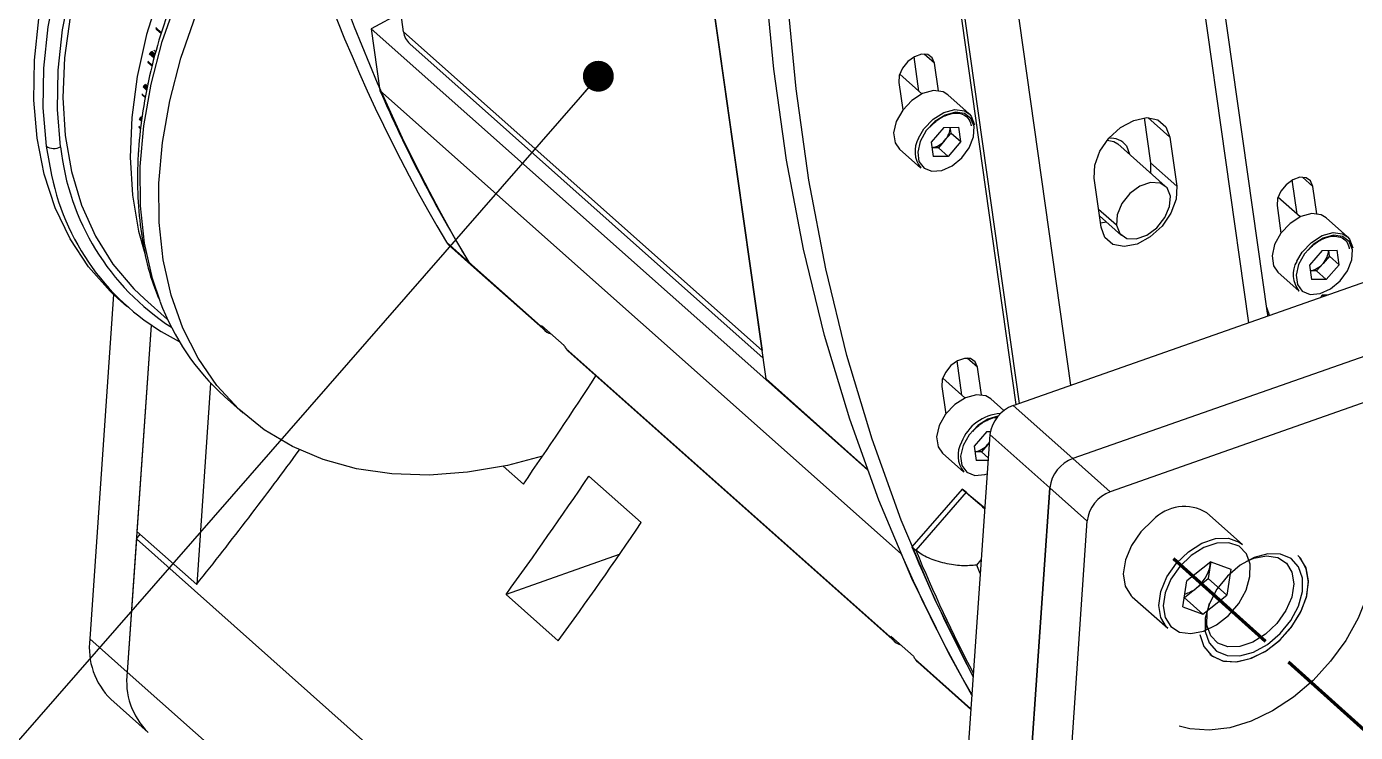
# Model space of a CAD drawing. Header units: millimetres. Extents: x -253 to 12701, y 1223 to 2077.
# Drawn here: x 3711.5 to 3840.4, y 1621.6 to 1690.2 of the extents above; entities that cross this region are included whole.
import ezdxf

# ---------------------------------------------------------------- set-up
doc = ezdxf.new("R2010")
doc.units = ezdxf.units.MM
doc.linetypes.add('ACAD_ISO02W100', pattern=[15, 12, -3])
doc.layers.add('0.3mm', color=240, linetype='Continuous', lineweight=30)
doc.layers.add('Net Duc', color=7, linetype='ACAD_ISO02W100', lineweight=70)
doc.styles.get("Standard").update_dxf_attribs({"font": 'arial.ttf'})
doc.dimstyles.new('TL1 2 to', dxfattribs={"dimtxt": 4, "dimasz": 3, "dimexe": 1, "dimexo": 0, "dimgap": 1.5, "dimtad": 1, "dimdec": 0, "dimlfac": 0.5, "dimzin": 0, "dimdsep": 46, "dimtxsty": 'Standard', "dimcen": 0.01, "dimclrd": 256, "dimclre": 3, "dimclrt": 3, "dimadec": 0, "dimazin": 0, "dimtfac": 1, "dimtdec": 0, "dimtofl": 0, "dimtmove": 1, "dimatfit": 1, "dimfxl": 1, "dimtolj": 1, "dimtzin": 0, "dimlwd": -1, "dimlwe": -1, "dimarcsym": 0})

msp = doc.modelspace()

# ---------------------------------------------------------------- linework, layer by layer
at = {"color": 7, "linetype": 'Continuous', "lineweight": 25}
for p, q in [((3748.04, 1689.65), (3743.2, 1723.93)), ((3831.86, 1662.32), (3824.6, 1713.71)), ((3783.2, 1655.94), (3776.82, 1701.08)), ((3777.97, 1692.99), (3782.81, 1658.7)), ((3801.76, 1693.72), (3807.44, 1653.46)), ((3747.77, 1691.5), (3744.89, 1689.95)), ((3724.56, 1689.56), (3724, 1690.05)), ((3724.54, 1689.49), (3724, 1689.97)), ((3724.53, 1689.46), (3724.02, 1689.91)), ((3724.53, 1689.46), (3724.06, 1689.87)), ((3793.03, 1647.1), (3744.89, 1689.95)), ((3744.89, 1689.95), (3745.74, 1683.96)), ((3782.81, 1658.7), (3748.04, 1689.65)), ((3723.91, 1687.38), (3723.52, 1687.73)), ((3723.93, 1687.48), (3723.6, 1687.77)), ((3723.98, 1687.69), (3723.81, 1687.84)), ((3724.04, 1687.93), (3724.02, 1687.94)), ((3748.63, 1688.47), (3782.91, 1657.96)), ((3723.67, 1686.39), (3723.21, 1686.81)), ((3723.66, 1686.33), (3723.21, 1686.73)), ((3723.65, 1686.3), (3723.23, 1686.67)), ((3723.84, 1687.09), (3723.36, 1687.51)), ((3723.86, 1687.19), (3723.4, 1687.6)), ((3723.88, 1687.28), (3723.45, 1687.67)), ((3798.03, 1683.88), (3797.56, 1687.21)), ((3799.93, 1683.93), (3799.55, 1686.59)), ((3798.32, 1683.62), (3796.17, 1685.53)), ((3723.1, 1683.99), (3722.75, 1684.3)), ((3723.12, 1684.08), (3722.78, 1684.39)), ((3723.15, 1684.18), (3722.83, 1684.46)), ((3723.17, 1684.28), (3722.9, 1684.52)), ((3723.19, 1684.38), (3722.98, 1684.57)), ((3723.25, 1684.6), (3723.19, 1684.66)), ((3796.3, 1638.96), (3745.74, 1683.96)), ((3796.09, 1684.72), (3796.46, 1682.06)), ((3722.99, 1683.31), (3722.65, 1683.61)), ((3722.98, 1683.24), (3722.66, 1683.53)), ((3722.98, 1683.22), (3722.69, 1683.48)), ((3802.9, 1681.69), (3800.83, 1683.53)), ((3722.65, 1681.14), (3722.45, 1681.31)), ((3722.67, 1681.24), (3722.52, 1681.38)), ((3722.69, 1681.35), (3722.6, 1681.43)), ((3819.89, 1681.29), (3820.51, 1676.91)), ((3722.52, 1680.31), (3722.34, 1680.48)), ((3722.52, 1680.26), (3722.35, 1680.4)), ((3722.62, 1680.94), (3722.39, 1681.15)), ((3722.51, 1680.24), (3722.39, 1680.36)), ((3722.64, 1681.04), (3722.41, 1681.24)), ((3800.46, 1680.37), (3799.22, 1678.94)), ((3800.46, 1680.37), (3801.91, 1680.39)), ((3801.16, 1679.82), (3801.08, 1680.38)), ((3802.11, 1678.98), (3801.91, 1680.39)), ((3799.22, 1678.94), (3799.42, 1677.53)), ((3800.54, 1679.11), (3799.92, 1678.39)), ((3801.16, 1679.82), (3800.54, 1679.11)), ((3802.11, 1678.98), (3800.86, 1677.55)), ((3801.16, 1679.82), (3802.11, 1678.98)), ((3821.94, 1674.67), (3817.34, 1678.77)), ((3822.38, 1679.41), (3823.05, 1674.65)), ((3722.34, 1678.02), (3722.27, 1678.09)), ((3796.15, 1678.26), (3798.21, 1676.42)), ((3799.92, 1678.39), (3799.3, 1678.38)), ((3800.86, 1677.55), (3799.42, 1677.53)), ((3799.92, 1678.39), (3800.86, 1677.55)), ((3818.16, 1678.56), (3818.45, 1677.78)), ((3820.51, 1676.91), (3823.05, 1674.65)), ((3820.51, 1676.91), (3820.51, 1675.95)), ((3815.7, 1670.68), (3815.03, 1675.44)), ((3834.73, 1671.93), (3834.26, 1675.26)), ((3835.02, 1671.67), (3832.87, 1673.58)), ((3836.63, 1671.98), (3836.25, 1674.64)), ((3832.79, 1672.77), (3833.16, 1670.11)), ((3815.55, 1671.78), (3817.68, 1669.88)), ((3816.24, 1671.16), (3815.65, 1671.05)), ((3839.6, 1669.74), (3837.53, 1671.58)), ((3754.36, 1667.28), (3752.19, 1669.21)), ((3752.4, 1668.95), (3754.57, 1667.02)), ((3837.16, 1668.42), (3835.92, 1666.99)), ((3837.16, 1668.42), (3838.61, 1668.44)), ((3837.86, 1667.87), (3837.79, 1668.43)), ((3838.81, 1667.03), (3838.61, 1668.44)), ((3761.6, 1660.83), (3754.36, 1667.28)), ((3837.24, 1667.16), (3836.62, 1666.44)), ((3837.86, 1667.87), (3837.24, 1667.16)), ((3837.86, 1667.87), (3838.81, 1667.03)), ((3754.57, 1667.02), (3761.82, 1660.57)), ((3807.18, 1653.37), (3845.18, 1666.73)), ((3832.85, 1666.31), (3834.91, 1664.47)), ((3835.92, 1666.99), (3836.12, 1665.58)), ((3836.62, 1666.44), (3836, 1666.43)), ((3836.62, 1666.44), (3837.56, 1665.6)), ((3838.81, 1667.03), (3837.56, 1665.6)), ((3837.56, 1665.6), (3836.12, 1665.58)), ((3719.9, 1664.13), (3717.6, 1630.7)), ((3720.31, 1663.75), (3721.18, 1662.98)), ((3722.88, 1663.72), (3725.14, 1661.72)), ((3837.06, 1663.88), (3837.15, 1664.11)), ((3837.15, 1664.11), (3837.75, 1664.12)), ((3837.15, 1664.11), (3837.31, 1663.96)), ((3723.54, 1661.15), (3721.22, 1627.48)), ((3723.54, 1661.15), (3722.16, 1641.14)), ((3761.42, 1661.13), (3763.6, 1659.2)), ((3850.97, 1661.57), (3812.97, 1648.21)), ((3795.5, 1630.66), (3763.78, 1658.9)), ((3763.99, 1658.64), (3795.72, 1630.4)), ((3854.6, 1658.35), (3816.59, 1644.99)), ((3802.2, 1654.35), (3801.73, 1657.69)), ((3804.09, 1654.4), (3803.72, 1657.07)), ((3729.31, 1655.54), (3727.96, 1635.98)), ((3792.99, 1647.22), (3783.2, 1655.94)), ((3802.49, 1654.09), (3800.34, 1656.01)), ((3730.66, 1654.23), (3732.47, 1652.62)), ((3800.25, 1655.2), (3800.63, 1652.53)), ((3806.28, 1652.87), (3805, 1654)), ((3812.97, 1648.21), (3807.18, 1653.37)), ((3804.92, 1650.54), (3799.52, 1572.29)), ((3804.63, 1650.84), (3803.39, 1649.41)), ((3804.63, 1650.84), (3804.97, 1650.85)), ((3810.72, 1645.38), (3804.92, 1650.54)), ((3803.39, 1649.41), (3803.59, 1648.01)), ((3804.71, 1649.58), (3804.09, 1648.87)), ((3804.87, 1649.77), (3804.71, 1649.58)), ((3800.31, 1648.74), (3802.38, 1646.9)), ((3804.09, 1648.87), (3803.47, 1648.86)), ((3804.75, 1648.02), (3803.59, 1648.01)), ((3804.09, 1648.87), (3804.77, 1648.26)), ((3816.59, 1644.99), (3812.97, 1648.21)), ((3757.71, 1647.46), (3759.66, 1645.73)), ((3771.08, 1641.99), (3766.01, 1646.51)), ((3802.24, 1645.25), (3797.36, 1639.64)), ((3802.61, 1644.93), (3802.24, 1645.25)), ((3802.24, 1645.25), (3804.43, 1643.41)), ((3810.72, 1645.38), (3804.38, 1553.47)), ((3805.32, 1567.13), (3810.72, 1645.38)), ((3810.72, 1645.38), (3814.34, 1642.16)), ((3802.61, 1644.93), (3797.72, 1639.32)), ((3829.42, 1639.87), (3825.97, 1642.93)), ((3814.34, 1642.16), (3808, 1550.25)), ((3722.11, 1640.4), (3721.22, 1627.48)), ((3722.11, 1640.4), (3722.48, 1640.86)), ((3760.61, 1606.14), (3722.11, 1640.4)), ((3722.16, 1641.14), (3727.96, 1635.98)), ((3768.96, 1638.88), (3757.97, 1635.01)), ((3797.36, 1639.64), (3797.72, 1639.32)), ((3826.36, 1638.17), (3824.03, 1636.34)), ((3826.3, 1637.82), (3826.1, 1636.55)), ((3826.35, 1638.16), (3826.3, 1637.82)), ((3826.36, 1638.17), (3828.3, 1637.47)), ((3828.3, 1637.47), (3827.91, 1634.94)), ((3823.64, 1633.81), (3824.03, 1636.34)), ((3824.94, 1635.63), (3826.1, 1636.55)), ((3826.1, 1636.55), (3827.91, 1634.94)), ((3757.97, 1635.01), (3763.04, 1630.5)), ((3823.79, 1634.73), (3824.94, 1635.63)), ((3825.58, 1633.11), (3827.91, 1634.94)), ((3818.73, 1634.79), (3822.17, 1631.73)), ((3823.64, 1633.81), (3825.58, 1633.11)), ((3823.78, 1634.71), (3825.58, 1633.11)), ((3825.82, 1631.41), (3825.98, 1632.02)), ((3717.6, 1630.7), (3721.22, 1627.48)), ((3795.32, 1630.96), (3797.5, 1629.02)), ((3797.89, 1628.47), (3803.08, 1623.85)), ((3721.22, 1627.48), (3745.05, 1606.27)), ((3719.63, 1624.84), (3723.25, 1621.61))]:
    msp.add_line(p, q, dxfattribs=at)
at = {"color": 8, "linetype": 'Continuous', "lineweight": 25}
for p, q in [((3822.9, 1711.74), (3830, 1661.39)), ((3812.78, 1655.34), (3806.08, 1702.86)), ((3801.91, 1694.91), (3807.75, 1653.57)), ((3799.55, 1686.59), (3798.55, 1687.49)), ((3820.25, 1681.31), (3822.38, 1679.41)), ((3713.34, 1678.54), (3713.87, 1675.72)), ((3836.25, 1674.64), (3835.25, 1675.54)), ((3817.19, 1670.86), (3815.46, 1672.4)), ((3803.72, 1657.07), (3802.71, 1657.96)), ((3803.64, 1637.86), (3804.08, 1638.36)), ((3803.99, 1637.04), (3803.64, 1637.86)), ((3803.08, 1623.91), (3797.68, 1628.72))]:
    msp.add_line(p, q, dxfattribs=at)
at = {"color": 7, "linetype": 'Continuous', "lineweight": 25, "flags": 128}
for points in [[(3803.18, 1625.24), (3800.95, 1629.27), (3797.36, 1636.57), (3794.15, 1644.16), (3791.32, 1652.03), (3788.88, 1660.16), (3786.83, 1668.55), (3785.19, 1677.18), (3783.94, 1686.03), (3783.09, 1695.09), (3782.65, 1704.35), (3782.61, 1713.78), (3782.97, 1723.37), (3783.74, 1733.11), (3784.91, 1742.98), (3786.48, 1752.97)], [(3803.3, 1627.01), (3803.13, 1627.34), (3799.54, 1634.63), (3796.32, 1642.22), (3793.49, 1650.09), (3791.05, 1658.23), (3789.01, 1666.62), (3787.36, 1675.25), (3786.11, 1684.1), (3785.26, 1693.16), (3784.82, 1702.41), (3784.78, 1711.84), (3785.14, 1721.44), (3785.91, 1731.18), (3787.08, 1741.05), (3788.65, 1751.03)], [(3732.6, 1723.2), (3732.37, 1722.95), (3729.25, 1719.33), (3726.37, 1715.53), (3723.78, 1711.59), (3721.48, 1707.54), (3719.5, 1703.44), (3717.86, 1699.3), (3716.58, 1695.18), (3715.67, 1691.11), (3715.13, 1687.13), (3714.97, 1683.27), (3715.2, 1679.58), (3715.8, 1676.08), (3716.78, 1672.82), (3718.13, 1669.81), (3719.83, 1667.1), (3721.86, 1664.7), (3722.88, 1663.72)], [(3720.31, 1663.75), (3719.57, 1664.45), (3717.45, 1666.84), (3715.67, 1669.55), (3714.24, 1672.55), (3713.17, 1675.81), (3712.47, 1679.31), (3712.15, 1683.02), (3712.21, 1686.9), (3712.65, 1690.91), (3713.47, 1695.03), (3714.66, 1699.2), (3716.21, 1703.4), (3718.1, 1707.59), (3720.32, 1711.72), (3722.85, 1715.77), (3725.37, 1719.3)], [(3734.82, 1712.33), (3732.89, 1709.72), (3730.29, 1705.78), (3728, 1701.74), (3726.02, 1697.63), (3724.38, 1693.5), (3723.1, 1689.38), (3722.19, 1685.31), (3721.65, 1681.32), (3721.49, 1677.47), (3721.72, 1673.78), (3722.32, 1670.28), (3722.92, 1668.11)], [(3761.52, 1648.44), (3758.1, 1647.55), (3754.24, 1646.88), (3750.5, 1646.6), (3746.89, 1646.71), (3743.46, 1647.22), (3740.24, 1648.11), (3737.24, 1649.37), (3734.51, 1651.01), (3732.06, 1652.99), (3729.91, 1655.31), (3728.09, 1657.95), (3726.6, 1660.88), (3725.47, 1664.07), (3724.71, 1667.5), (3724.31, 1671.13), (3724.28, 1674.94), (3724.63, 1678.9), (3725.35, 1682.95), (3726.43, 1687.08), (3727.87, 1691.25), (3729.65, 1695.41), (3731.75, 1699.53), (3734.16, 1703.57)], [(3799.55, 1686.59), (3799.33, 1687.12), (3798.89, 1687.43), (3798.28, 1687.47), (3797.6, 1687.23), (3796.95, 1686.75), (3796.44, 1686.11), (3796.13, 1685.4), (3796.09, 1684.72)], [(3800.83, 1683.53), (3800.37, 1683.81), (3799.45, 1683.94), (3798.39, 1683.65), (3797.34, 1682.99), (3796.46, 1682.05), (3795.84, 1680.95), (3795.58, 1679.84), (3795.72, 1678.88), (3796.15, 1678.26)], [(3803.39, 1680.44), (3803.08, 1681.23), (3802.44, 1681.72), (3801.57, 1681.84), (3800.57, 1681.56), (3799.58, 1680.94), (3798.74, 1680.05), (3798.16, 1679.01), (3797.92, 1677.97), (3798.04, 1677.06), (3798.53, 1676.41), (3799.3, 1676.1), (3800.25, 1676.18), (3801.26, 1676.63), (3802.19, 1677.4), (3802.91, 1678.38), (3803.33, 1679.44), (3803.39, 1680.44)], [(3802.9, 1681.69), (3803.11, 1681.46), (3803.44, 1680.62)], [(3815.03, 1675.44), (3815.09, 1676.7), (3815.59, 1678.05), (3816.46, 1679.32), (3817.6, 1680.37), (3818.88, 1681.05), (3820.13, 1681.31), (3821.21, 1681.09), (3821.99, 1680.43), (3822.38, 1679.41)], [(3816.31, 1679.14), (3816.95, 1679.01), (3817.34, 1678.77)], [(3817.19, 1670.86), (3817.51, 1670.06), (3818.19, 1669.59), (3819.12, 1669.54), (3820.15, 1669.9), (3821.12, 1670.62), (3821.9, 1671.6), (3822.36, 1672.68), (3822.43, 1673.7), (3822.11, 1674.5), (3821.43, 1674.96), (3820.5, 1675.02), (3819.47, 1674.66), (3818.5, 1673.94), (3817.72, 1672.96), (3817.26, 1671.88), (3817.19, 1670.86)], [(3836.25, 1674.64), (3836.03, 1675.17), (3835.59, 1675.48), (3834.98, 1675.52), (3834.3, 1675.28), (3833.65, 1674.8), (3833.14, 1674.16), (3832.83, 1673.45), (3832.79, 1672.77)], [(3823.05, 1674.65), (3822.99, 1673.39), (3822.49, 1672.04), (3821.62, 1670.77), (3820.48, 1669.73), (3819.2, 1669.04), (3817.95, 1668.79), (3816.86, 1669), (3816.08, 1669.66), (3815.7, 1670.68)], [(3837.53, 1671.58), (3837.07, 1671.86), (3836.15, 1671.99), (3835.09, 1671.7), (3834.05, 1671.04), (3833.16, 1670.1), (3832.54, 1669), (3832.29, 1667.9), (3832.42, 1666.93), (3832.85, 1666.31)], [(3840.09, 1668.49), (3839.78, 1669.28), (3839.14, 1669.77), (3838.27, 1669.89), (3837.27, 1669.61), (3836.28, 1668.99), (3835.44, 1668.1), (3834.86, 1667.06), (3834.62, 1666.02), (3834.75, 1665.11), (3835.23, 1664.46), (3836, 1664.15), (3836.95, 1664.23), (3837.96, 1664.68), (3838.89, 1665.45), (3839.62, 1666.43), (3840.03, 1667.49), (3840.09, 1668.49)], [(3839.6, 1669.74), (3839.81, 1669.51), (3840.14, 1668.67)], [(3752.19, 1669.21), (3752.35, 1669), (3752.4, 1668.95)], [(3754.36, 1667.28), (3754.52, 1667.07), (3754.57, 1667.02)], [(3754.57, 1667.02), (3754.52, 1667.07), (3754.36, 1667.28)], [(3763.78, 1658.9), (3763.94, 1658.69), (3763.99, 1658.64)], [(3803.72, 1657.07), (3803.5, 1657.6), (3803.05, 1657.91), (3802.44, 1657.94), (3801.76, 1657.7), (3801.12, 1657.23), (3800.6, 1656.58), (3800.3, 1655.87), (3800.25, 1655.2)], [(3805, 1654), (3804.54, 1654.29), (3803.61, 1654.41), (3802.55, 1654.12), (3801.51, 1653.46), (3800.62, 1652.52), (3800.01, 1651.42), (3799.75, 1650.32), (3799.89, 1649.36), (3800.31, 1648.74)], [(3805.7, 1652.31), (3804.73, 1652.04), (3803.75, 1651.42), (3802.91, 1650.52), (3802.33, 1649.49), (3802.08, 1648.44), (3802.21, 1647.53), (3802.69, 1646.88), (3803.46, 1646.57), (3804.42, 1646.65), (3804.66, 1646.73)], [(3804.71, 1649.58), (3804.84, 1649.75), (3804.87, 1649.79)], [(3820.74, 1642.22), (3819.57, 1641.1), (3818.65, 1639.78), (3818.06, 1638.37), (3817.85, 1637.01), (3818.05, 1635.82), (3818.62, 1634.89), (3818.73, 1634.79)], [(3841.39, 1642.56), (3841.94, 1640.99), (3842.17, 1639.1), (3842.03, 1637.04), (3841.51, 1634.88), (3840.65, 1632.7), (3839.46, 1630.55), (3837.98, 1628.52), (3836.27, 1626.66), (3834.37, 1625.04), (3832.34, 1623.71), (3830.26, 1622.71), (3828.19, 1622.07), (3826.19, 1621.82), (3824.33, 1621.95), (3823.29, 1622.23)], [(3824.45, 1638.8), (3823.36, 1637.74), (3822.49, 1636.5), (3821.94, 1635.18), (3821.74, 1633.9), (3821.92, 1632.77), (3822.46, 1631.9), (3823.31, 1631.36), (3824.4, 1631.21), (3825.63, 1631.44), (3826.89, 1632.05), (3828.06, 1632.97), (3829.06, 1634.14), (3829.77, 1635.43), (3830.15, 1636.75), (3830.16, 1637.96), (3829.8, 1638.97), (3829.1, 1639.69), (3828.11, 1640.04), (3826.94, 1640), (3825.69, 1639.58), (3824.45, 1638.8)], [(3824.18, 1639.16), (3825.49, 1639.98), (3826.82, 1640.43), (3828.07, 1640.47), (3829.11, 1640.1), (3829.42, 1639.87)], [(3822.17, 1631.73), (3822.06, 1631.83), (3821.49, 1632.76), (3821.3, 1633.95), (3821.5, 1635.31), (3822.09, 1636.71), (3823.01, 1638.04), (3824.18, 1639.16)], [(3825.29, 1631.12), (3825.68, 1629.95), (3826.43, 1629.08), (3827.49, 1628.58), (3828.77, 1628.48), (3830.18, 1628.78), (3831.62, 1629.48), (3832.97, 1630.51), (3834.15, 1631.8), (3835.06, 1633.26), (3835.63, 1634.76), (3835.82, 1636.22), (3835.62, 1637.51), (3835.05, 1638.54), (3834.79, 1638.79)], [(3825.82, 1631.41), (3826.19, 1630.31), (3826.92, 1629.52), (3827.94, 1629.08), (3829.17, 1629.05), (3830.51, 1629.42), (3831.85, 1630.16), (3833.09, 1631.21), (3834.12, 1632.49), (3834.85, 1633.89), (3835.24, 1635.3), (3835.25, 1636.6), (3834.87, 1637.69), (3834.15, 1638.49), (3833.13, 1638.92), (3831.9, 1638.96), (3830.55, 1638.59), (3829.21, 1637.85), (3827.98, 1636.8), (3826.95, 1635.52), (3826.21, 1634.12), (3825.82, 1632.71), (3825.82, 1631.41)], [(3829.86, 1638.25), (3830.54, 1638.53), (3831.76, 1638.76), (3832.85, 1638.59), (3833.69, 1638.05), (3834.23, 1637.17), (3834.4, 1636.04), (3834.2, 1634.76), (3833.64, 1633.44), (3832.77, 1632.2), (3831.67, 1631.15), (3830.44, 1630.38), (3829.18, 1629.96), (3828.01, 1629.93), (3827.03, 1630.29), (3826.34, 1631), (3825.98, 1632.02), (3825.98, 1632.02)], [(3833.08, 1630.61), (3834.23, 1631.91), (3835.12, 1633.38), (3835.66, 1634.89), (3835.82, 1636.33), (3835.59, 1637.6), (3834.99, 1638.6), (3834.79, 1638.79)], [(3826.3, 1637.82), (3826.32, 1638.1), (3826.32, 1638.14)], [(3825.98, 1632.02), (3825.99, 1633.24), (3826.23, 1634.18)], [(3826.27, 1629.21), (3826.51, 1629.02), (3827.58, 1628.55), (3828.88, 1628.48), (3830.3, 1628.83), (3831.73, 1629.55), (3833.08, 1630.61)], [(3797.68, 1628.72), (3797.84, 1628.51), (3797.89, 1628.47)]]:
    msp.add_lwpolyline(points, dxfattribs=at)
at = {"color": 8, "linetype": 'Continuous', "lineweight": 25, "flags": 128}
for points in [[(3714.76, 1678.48), (3714.45, 1682.11), (3714.51, 1685.91), (3714.94, 1689.84), (3715.74, 1693.87), (3716.91, 1697.97), (3718.42, 1702.08), (3720.28, 1706.18), (3722.45, 1710.23), (3724.93, 1714.2), (3727.68, 1718.04), (3730.69, 1721.72), (3732.51, 1723.74)], [(3728.1, 1720.89), (3726.53, 1718.91), (3723.72, 1714.99), (3721.19, 1710.95), (3718.97, 1706.81), (3717.08, 1702.63), (3715.53, 1698.43), (3714.34, 1694.25), (3713.52, 1690.14), (3713.08, 1686.13), (3713.02, 1682.25), (3713.34, 1678.54)], [(3724.4, 1663.48), (3723.66, 1665.68), (3722.9, 1669.11), (3722.5, 1672.75), (3722.47, 1676.56), (3722.82, 1680.51), (3723.54, 1684.57), (3724.62, 1688.69), (3726.06, 1692.86), (3727.84, 1697.02), (3729.94, 1701.14), (3732.35, 1705.18)], [(3797.99, 1679.31), (3798.52, 1680.21), (3799.41, 1681.15), (3800.45, 1681.81), (3801.51, 1682.1), (3802.44, 1681.98), (3802.9, 1681.69)], [(3834.69, 1667.36), (3835.22, 1668.26), (3836.11, 1669.2), (3837.15, 1669.86), (3838.21, 1670.15), (3839.14, 1670.03), (3839.6, 1669.74)]]:
    msp.add_lwpolyline(points, dxfattribs=at)
at = {"color": 7, "linetype": 'Continuous', "lineweight": 25}
for centre, radius, start, end in [((3642.64, 1680.65), 200.84, 355.7996, 13.7137), ((3888.68, 1746.65), 156.03, 187.6028, 210.58), ((3885.58, 1748.16), 155.01, 188.8364, 210.6202), ((3749.89, 1689.85), 1.87, 186.1809, 227.3145), ((3873.45, 1739.42), 139.24, 203.4767, 211.209), ((3799.11, 1680.46), 1.97, 316.7056, 357.7761), ((3800.24, 1678.03), 2.59, 150.4325, 218.3065), ((3798.99, 1680.36), 1.99, 278.9515, 321.1738), ((3816.67, 1677.44), 1.87, 36.9034, 97.2225), ((3714.1, 1679.63), 1.32, 235.0637, 299.9183), ((3736.72, 1680.44), 23.33, 191.6877, 243.3825), ((3835.81, 1668.51), 1.97, 316.7056, 357.7761), ((3836.94, 1666.08), 2.59, 150.4325, 218.3065), ((3835.69, 1668.41), 1.99, 278.9515, 321.1738), ((3746.39, 1671.63), 23.46, 200.3379, 227.8878), ((3876.13, 1730.36), 133.98, 211.1116, 211.2615), ((3762.58, 1661.43), 1.15, 211.54, 258.186), ((3878.3, 1728.42), 133.98, 211.1116, 211.2615), ((3407.97, 1889.4), 427.85, 325.2836, 326.976), ((3808.41, 1650.07), 3.52, 110.5432, 172.3724), ((3384.83, 1908.36), 438.09, 321.5571, 323.7061), ((3804.41, 1648.51), 2.59, 150.4325, 218.3065), ((3803.15, 1650.83), 1.99, 278.9515, 321.1738), ((3814.21, 1644.91), 3.52, 110.5432, 172.3724), ((3407.9, 1888.71), 432.33, 324.0694, 325.9287), ((3959.93, 1822.08), 236.92, 228.3917, 228.9772), ((3817.83, 1641.69), 3.52, 110.5432, 172.3724), ((3823.79, 1639.37), 4.18, 58.5101, 136.9461), ((3412.97, 1884.19), 432.33, 324.0694, 325.9287), ((3925.09, 1694.95), 140.43, 203.4975, 209.7631), ((3929.04, 1693.87), 142.41, 202.3842, 208.0006), ((3822.74, 1638.51), 3.62, 307.2899, 348.8638), ((3822.97, 1638.07), 3.14, 286.1334, 308.9432), ((3724.45, 1629.79), 6.91, 172.4052, 225.7837), ((3910.03, 1700.19), 133.98, 211.1116, 211.2615), ((3796.48, 1631.26), 1.15, 211.54, 258.186), ((3912.2, 1698.25), 133.98, 211.1116, 211.2615), ((3728.07, 1626.57), 6.91, 172.4052, 225.7837)]:
    msp.add_arc(centre, radius, start, end, dxfattribs=at)
at = {"color": 8, "linetype": 'Continuous', "lineweight": 25}
for centre, radius, start, end in [((3738.54, 1681.01), 23.92, 186.0745, 236.9854), ((3806.22, 1648.24), 4.35, 93.5528, 159.1773), ((3929.55, 1693.62), 142.57, 202.386, 207.7038)]:
    msp.add_arc(centre, radius, start, end, dxfattribs=at)
at = {"color": 7, "linetype": 'Continuous', "lineweight": 25}
for centre, major_axis, ratio, start_param, end_param in [((3829.27, 1660.36), (1.12, 3.77), 0.704707, 5.391763, 5.626147), ((3828.25, 1660.34), (2.89, 3.38), 0.654878, 5.682106, 5.759325)]:
    msp.add_ellipse(centre, major_axis=major_axis, ratio=ratio, start_param=start_param, end_param=end_param, dxfattribs=at)
for points, knots in [([(3732.08, 1705.56), (3731.67, 1704.89), (3730.45, 1702.96), (3728.65, 1699.69), (3726.78, 1695.75), (3725.21, 1691.79), (3723.96, 1687.83), (3723.03, 1683.91), (3722.43, 1680.05), (3722.17, 1676.29), (3722.25, 1672.65), (3722.68, 1669.17), (3723.33, 1666.19), (3723.98, 1664.47), (3724.24, 1663.77)], [0, 0, 0, 0, 0.047, 0.136082, 0.225211, 0.314372, 0.403567, 0.492793, 0.582042, 0.67129, 0.7605, 0.849623, 0.938594, 1, 1, 1, 1]), ([(3799.1, 1680.38), (3799.28, 1680.58), (3799.72, 1681.05), (3800.57, 1681.55), (3801.48, 1681.8), (3802.27, 1681.7), (3802.82, 1681.31), (3803.04, 1680.84), (3803.09, 1680.55), (3803.09, 1680.51)], [0, 0, 0, 0, 0.121895, 0.293739, 0.464732, 0.635259, 0.807741, 0.973504, 1, 1, 1, 1]), ([(3835.8, 1668.43), (3835.98, 1668.63), (3836.42, 1669.1), (3837.27, 1669.6), (3838.18, 1669.85), (3838.97, 1669.75), (3839.52, 1669.36), (3839.74, 1668.89), (3839.79, 1668.6), (3839.79, 1668.56)], [0, 0, 0, 0, 0.121895, 0.293739, 0.464732, 0.635259, 0.807741, 0.973504, 1, 1, 1, 1]), ([(3803.27, 1650.85), (3803.45, 1651.05), (3803.89, 1651.53), (3804.72, 1652), (3805.37, 1652.24), (3805.63, 1652.21), (3805.64, 1652.21)], [0, 0, 0, 0, 0.261195, 0.62942, 0.99582, 1, 1, 1, 1]), ([(3803.64, 1637.86), (3803.17, 1637.82), (3802.22, 1637.75), (3800.82, 1637.95), (3799.73, 1638.25), (3798.94, 1638.55), (3798.24, 1638.9), (3797.89, 1639.18), (3797.72, 1639.32)], [0, 0, 0, 0, 0.251288, 0.501699, 0.632168, 0.751667, 0.878113, 1, 1, 1, 1])]:
    msp.add_open_spline(points, degree=3, knots=knots, dxfattribs=at)
at = {"layer": 'Net Duc', "lineweight": 100}
msp.add_line((3822.74, 1638.51), (3976.3, 1500.25), dxfattribs=at)

# ---------------------------------------------------------------- leaders
at = {"layer": '0.3mm'}
msp.add_leader([(3766.93, 1685.33), (3681.41, 1587.36)], dimstyle='TL1 2 to', override={"dimscale": 0, "dimgap": 1.5, "dimtad": 0, "dimldrblk": 'Dot'}, dxfattribs=at)

doc.saveas('drawing.dxf')
